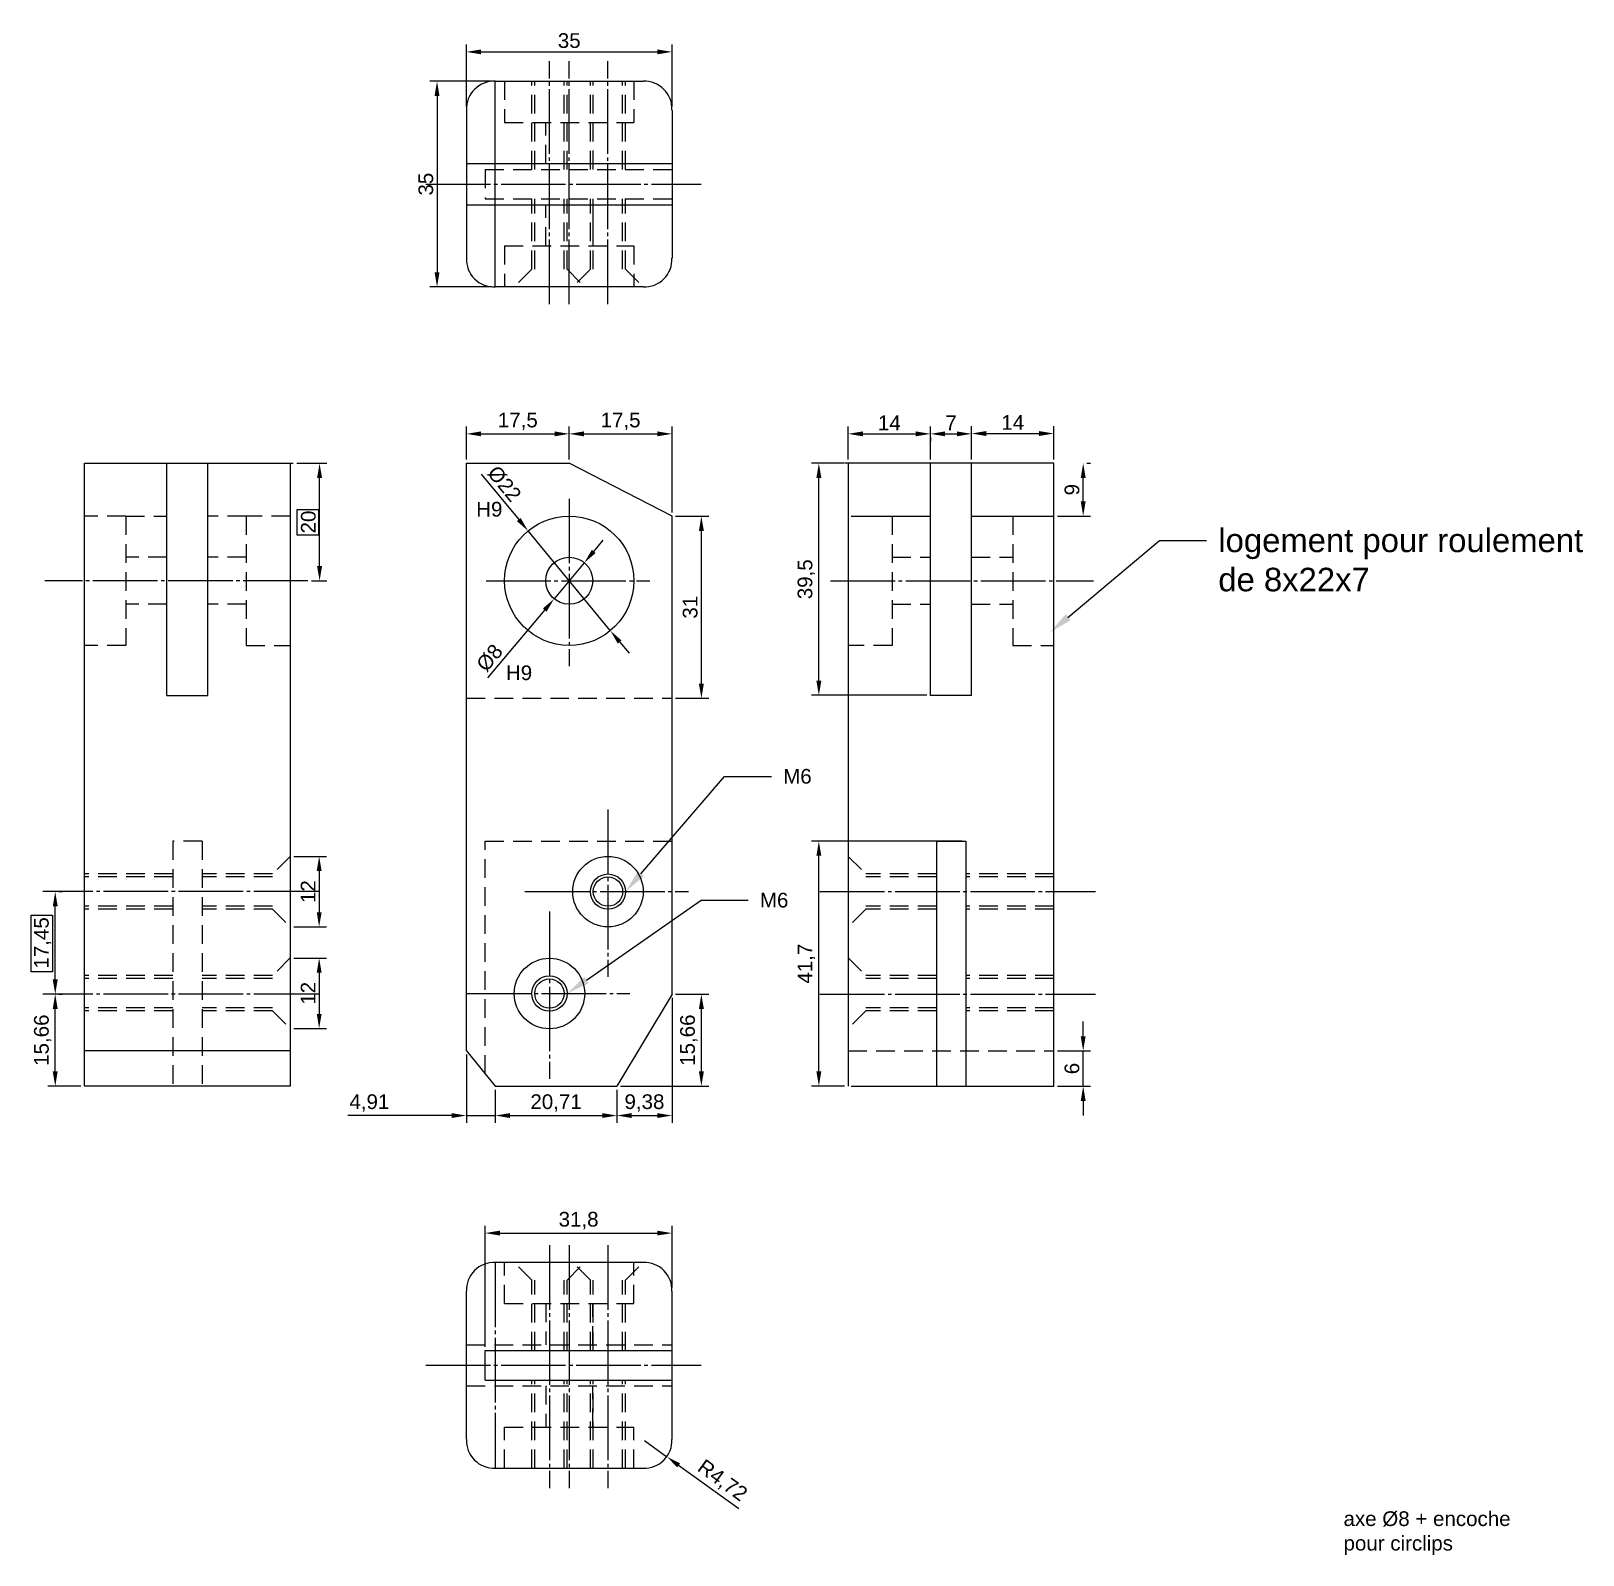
# Model space of a CAD drawing. Header units: millimetres. Extents: x 846 to 1112, y 1765 to 2289.
# Drawn here: x 845.6 to 1109.8, y 2029.3 to 2288.6 of the extents above; entities that cross this region are included whole.
import ezdxf
from ezdxf import colors
from ezdxf.entities.mleader import LeaderData, LeaderLine
from ezdxf.math import Vec2, Vec3

# ---------------------------------------------------------------- set-up
doc = ezdxf.new("R2010")
doc.units = ezdxf.units.MM
doc.linetypes.add('CACHE2', pattern=[4.7625, 3.175, -1.5875])
doc.linetypes.add('JIS_08_11', pattern=[12.8, 11, -0.6, 0.6, -0.6])
doc.layers.add('cotation', color=7, linetype='Continuous')
doc.styles.get("Standard").update_dxf_attribs({"font": 'arial.ttf'})
doc.dimstyles.new('ISO-25', dxfattribs={"dimtxt": 2.5, "dimasz": 2.5, "dimexe": 1.25, "dimexo": 0.625, "dimtad": 1, "dimtxsty": 'Standard', "dimcen": 2.5, "dimadec": 0, "dimazin": 0, "dimtfac": 1, "dimtmove": 0, "dimatfit": 3, "dimfxl": 1, "dimarcsym": 0})

# ---------------------------------------------------------------- blocks, each defined once
blk = doc.blocks.new('*D7')
at = {"layer": 'cotation', "color": 0, "lineweight": -2}
for p, q in [((919.73, 2114.41), (919.73, 2102.78)), ((924.64, 2108.41), (924.64, 2102.78)), ((917.23, 2104.03), (899.53, 2104.03)), ((919.73, 2104.03), (924.64, 2104.03)), ((927.14, 2104.03), (929.64, 2104.03))]:
    blk.add_line(p, q, dxfattribs=at)
at = {"layer": 'cotation', "color": 0}
for points in [[(917.23, 2103.62), (917.23, 2104.45), (919.73, 2104.03)], [(927.14, 2104.45), (927.14, 2103.62), (924.64, 2104.03)]]:
    blk.add_solid(points, dxfattribs=at)
at = {"layer": 'Defpoints', "color": 0}
for p in [(919.73, 2115.03), (924.64, 2109.03), (924.64, 2104.03)]:
    blk.add_point(p, dxfattribs=at)
at = {"layer": 'cotation', "color": 0, "lineweight": 0, "insert": (903.21, 2106.16), "char_height": 2.5, "attachment_point": 5}
blk.add_mtext('4,91', dxfattribs=at)
blk = doc.blocks.new('*D8')
at = {"layer": 'cotation', "color": 0, "lineweight": -2}
for p, q in [((924.64, 2108.41), (924.64, 2102.78)), ((945.35, 2108.41), (945.35, 2102.78)), ((927.14, 2104.03), (942.85, 2104.03))]:
    blk.add_line(p, q, dxfattribs=at)
at = {"layer": 'cotation', "color": 0}
for points in [[(927.14, 2104.45), (927.14, 2103.62), (924.64, 2104.03)], [(942.85, 2103.62), (942.85, 2104.45), (945.35, 2104.03)]]:
    blk.add_solid(points, dxfattribs=at)
at = {"layer": 'Defpoints', "color": 0}
for p in [(924.64, 2109.03), (945.35, 2109.03), (945.35, 2104.03)]:
    blk.add_point(p, dxfattribs=at)
at = {"layer": 'cotation', "color": 0, "lineweight": 0, "insert": (934.99, 2106.16), "char_height": 2.5, "attachment_point": 5}
blk.add_mtext('20,71', dxfattribs=at)
blk = doc.blocks.new('*D9')
at = {"layer": 'cotation', "color": 0, "lineweight": -2}
for p, q in [((954.73, 2124.06), (954.73, 2102.78)), ((945.35, 2108.41), (945.35, 2102.78)), ((947.85, 2104.03), (952.23, 2104.03))]:
    blk.add_line(p, q, dxfattribs=at)
at = {"layer": 'cotation', "color": 0}
for points in [[(947.85, 2104.45), (947.85, 2103.62), (945.35, 2104.03)], [(952.23, 2103.62), (952.23, 2104.45), (954.73, 2104.03)]]:
    blk.add_solid(points, dxfattribs=at)
at = {"layer": 'Defpoints', "color": 0}
for p in [(954.73, 2124.69), (945.35, 2109.03), (954.73, 2104.03)]:
    blk.add_point(p, dxfattribs=at)
at = {"layer": 'cotation', "color": 0, "lineweight": 0, "insert": (950.04, 2106.16), "char_height": 2.5, "attachment_point": 5}
blk.add_mtext('9,38', dxfattribs=at)
blk = doc.blocks.new('*D10')
at = {"layer": 'cotation', "color": 0, "lineweight": -2}
for p, q in [((1024.73, 2117.53), (1024.73, 2120.03)), ((1020.35, 2115.03), (1025.98, 2115.03)), ((1024.73, 2109.03), (1024.73, 2115.03)), ((1020.35, 2109.03), (1025.98, 2109.03)), ((1024.73, 2106.53), (1024.73, 2104.03))]:
    blk.add_line(p, q, dxfattribs=at)
at = {"layer": 'cotation', "color": 0}
for points in [[(1024.31, 2117.53), (1025.15, 2117.53), (1024.73, 2115.03)], [(1025.15, 2106.53), (1024.31, 2106.53), (1024.73, 2109.03)]]:
    blk.add_solid(points, dxfattribs=at)
at = {"layer": 'Defpoints', "color": 0}
for p in [(1019.73, 2115.03), (1024.73, 2115.03), (1019.73, 2109.03)]:
    blk.add_point(p, dxfattribs=at)
at = {"layer": 'cotation', "color": 0, "lineweight": 0, "insert": (1022.83, 2112.03), "char_height": 2.5, "attachment_point": 5, "rotation": 90}
blk.add_mtext('6', dxfattribs=at)
blk = doc.blocks.new('*D11')
at = {"layer": 'cotation', "color": 0, "lineweight": -2}
for p, q in [((1004.1, 2150.73), (978.48, 2150.73)), ((979.73, 2111.53), (979.73, 2148.23)), ((984.1, 2109.03), (978.48, 2109.03))]:
    blk.add_line(p, q, dxfattribs=at)
at = {"layer": 'cotation', "color": 0}
for points in [[(980.15, 2148.23), (979.31, 2148.23), (979.73, 2150.73)], [(979.31, 2111.53), (980.15, 2111.53), (979.73, 2109.03)]]:
    blk.add_solid(points, dxfattribs=at)
at = {"layer": 'Defpoints', "color": 0}
for p in [(979.73, 2150.73), (1004.73, 2150.73), (984.73, 2109.03)]:
    blk.add_point(p, dxfattribs=at)
at = {"layer": 'cotation', "color": 0, "lineweight": 0, "insert": (977.6, 2129.88), "char_height": 2.5, "attachment_point": 5, "rotation": 90}
blk.add_mtext('41,7', dxfattribs=at)
blk = doc.blocks.new('*D12')
at = {"layer": 'cotation', "color": 0, "lineweight": -2}
for p, q in [((984.1, 2215.03), (978.48, 2215.03)), ((979.73, 2178.04), (979.73, 2212.53)), ((998.1, 2175.54), (978.48, 2175.54))]:
    blk.add_line(p, q, dxfattribs=at)
at = {"layer": 'cotation', "color": 0}
for points in [[(980.15, 2212.53), (979.31, 2212.53), (979.73, 2215.03)], [(979.31, 2178.04), (980.15, 2178.04), (979.73, 2175.54)]]:
    blk.add_solid(points, dxfattribs=at)
at = {"layer": 'Defpoints', "color": 0}
for p in [(979.73, 2215.03), (984.73, 2215.03), (998.73, 2175.54)]:
    blk.add_point(p, dxfattribs=at)
at = {"layer": 'cotation', "color": 0, "lineweight": 0, "insert": (977.6, 2195.29), "char_height": 2.5, "attachment_point": 5, "rotation": 90}
blk.add_mtext('39,5', dxfattribs=at)
blk = doc.blocks.new('*D13')
at = {"layer": 'cotation', "color": 0, "lineweight": -2}
for p, q in [((1025.35, 2215.03), (1025.98, 2215.03)), ((1024.73, 2208.53), (1024.73, 2212.53)), ((1020.35, 2206.03), (1025.98, 2206.03))]:
    blk.add_line(p, q, dxfattribs=at)
at = {"layer": 'cotation', "color": 0}
for points in [[(1025.15, 2212.53), (1024.31, 2212.53), (1024.73, 2215.03)], [(1024.31, 2208.53), (1025.15, 2208.53), (1024.73, 2206.03)]]:
    blk.add_solid(points, dxfattribs=at)
at = {"layer": 'Defpoints', "color": 0}
for p in [(1024.73, 2215.03), (1024.73, 2215.03), (1019.73, 2206.03)]:
    blk.add_point(p, dxfattribs=at)
at = {"layer": 'cotation', "color": 0, "lineweight": 0, "insert": (1022.83, 2210.53), "char_height": 2.5, "attachment_point": 5, "rotation": 90}
blk.add_mtext('9', dxfattribs=at)
blk = doc.blocks.new('*D14')
at = {"layer": 'cotation', "color": 0, "lineweight": -2}
for p, q in [((919.73, 2215.66), (919.73, 2221.28)), ((922.23, 2220.03), (934.73, 2220.03)), ((937.23, 2215.66), (937.23, 2221.28))]:
    blk.add_line(p, q, dxfattribs=at)
at = {"layer": 'cotation', "color": 0}
for points in [[(922.23, 2220.45), (922.23, 2219.62), (919.73, 2220.03)], [(934.73, 2219.62), (934.73, 2220.45), (937.23, 2220.03)]]:
    blk.add_solid(points, dxfattribs=at)
at = {"layer": 'Defpoints', "color": 0}
for p in [(937.23, 2220.03), (919.73, 2215.03), (937.23, 2215.03)]:
    blk.add_point(p, dxfattribs=at)
at = {"layer": 'cotation', "color": 0, "lineweight": 0, "insert": (928.48, 2222.16), "char_height": 2.5, "attachment_point": 5}
blk.add_mtext('17,5', dxfattribs=at)
blk = doc.blocks.new('*D15')
at = {"layer": 'cotation', "color": 0, "lineweight": -2}
for p, q in [((937.23, 2215.66), (937.23, 2221.28)), ((939.73, 2220.03), (952.23, 2220.03)), ((954.73, 2206.66), (954.73, 2221.28))]:
    blk.add_line(p, q, dxfattribs=at)
at = {"layer": 'cotation', "color": 0}
for points in [[(939.73, 2220.45), (939.73, 2219.62), (937.23, 2220.03)], [(952.23, 2219.62), (952.23, 2220.45), (954.73, 2220.03)]]:
    blk.add_solid(points, dxfattribs=at)
at = {"layer": 'Defpoints', "color": 0}
for p in [(954.73, 2220.03), (937.23, 2215.03), (954.73, 2206.03)]:
    blk.add_point(p, dxfattribs=at)
at = {"layer": 'cotation', "color": 0, "lineweight": 0, "insert": (945.98, 2222.16), "char_height": 2.5, "attachment_point": 5}
blk.add_mtext('17,5', dxfattribs=at)
blk = doc.blocks.new('*D16')
at = {"layer": 'cotation', "color": 0, "lineweight": -2}
for p, q in [((984.73, 2215.66), (984.73, 2221.28)), ((987.23, 2220.03), (996.23, 2220.03)), ((998.73, 2219.41), (998.73, 2218.78))]:
    blk.add_line(p, q, dxfattribs=at)
at = {"layer": 'cotation', "color": 0}
for points in [[(987.23, 2220.45), (987.23, 2219.62), (984.73, 2220.03)], [(996.23, 2219.62), (996.23, 2220.45), (998.73, 2220.03)]]:
    blk.add_solid(points, dxfattribs=at)
at = {"layer": 'Defpoints', "color": 0}
for p in [(998.73, 2220.03), (998.73, 2220.03), (984.73, 2215.03)]:
    blk.add_point(p, dxfattribs=at)
at = {"layer": 'cotation', "color": 0, "lineweight": 0, "insert": (991.73, 2221.91), "char_height": 2.5, "attachment_point": 5}
blk.add_mtext('14', dxfattribs=at)
blk = doc.blocks.new('*D17')
at = {"layer": 'cotation', "color": 0, "lineweight": -2}
for p, q in [((998.73, 2215.66), (998.73, 2221.28)), ((1001.23, 2220.03), (1003.23, 2220.03)), ((1005.73, 2215.66), (1005.73, 2221.28))]:
    blk.add_line(p, q, dxfattribs=at)
at = {"layer": 'cotation', "color": 0}
for points in [[(1001.23, 2220.45), (1001.23, 2219.62), (998.73, 2220.03)], [(1003.23, 2219.62), (1003.23, 2220.45), (1005.73, 2220.03)]]:
    blk.add_solid(points, dxfattribs=at)
at = {"layer": 'Defpoints', "color": 0}
for p in [(1005.73, 2220.03), (998.73, 2215.03), (1005.73, 2215.03)]:
    blk.add_point(p, dxfattribs=at)
at = {"layer": 'cotation', "color": 0, "lineweight": 0, "insert": (1002.23, 2221.91), "char_height": 2.5, "attachment_point": 5}
blk.add_mtext('7', dxfattribs=at)
blk = doc.blocks.new('*D18')
at = {"layer": 'cotation', "color": 0, "lineweight": -2}
for p, q in [((1005.73, 2215.66), (1005.73, 2221.34)), ((1008.23, 2220.09), (1017.23, 2220.09)), ((1019.73, 2215.66), (1019.73, 2221.34))]:
    blk.add_line(p, q, dxfattribs=at)
at = {"layer": 'cotation', "color": 0}
for points in [[(1008.23, 2220.51), (1008.23, 2219.67), (1005.73, 2220.09)], [(1017.23, 2219.67), (1017.23, 2220.51), (1019.73, 2220.09)]]:
    blk.add_solid(points, dxfattribs=at)
at = {"layer": 'Defpoints', "color": 0}
for p in [(1019.73, 2220.09), (1005.73, 2215.03), (1019.73, 2215.03)]:
    blk.add_point(p, dxfattribs=at)
at = {"layer": 'cotation', "color": 0, "lineweight": 0, "insert": (1012.73, 2221.97), "char_height": 2.5, "attachment_point": 5}
blk.add_mtext('14', dxfattribs=at)
blk = doc.blocks.new('*D19')
at = {"layer": 'cotation', "color": 0, "lineweight": -2}
for p, q in [((955.35, 2206.03), (960.98, 2206.03)), ((959.73, 2177.53), (959.73, 2203.53)), ((955.35, 2175.03), (960.98, 2175.03))]:
    blk.add_line(p, q, dxfattribs=at)
at = {"layer": 'cotation', "color": 0}
for points in [[(960.15, 2203.53), (959.31, 2203.53), (959.73, 2206.03)], [(959.31, 2177.53), (960.15, 2177.53), (959.73, 2175.03)]]:
    blk.add_solid(points, dxfattribs=at)
at = {"layer": 'Defpoints', "color": 0}
for p in [(954.73, 2206.03), (959.73, 2206.03), (954.73, 2175.03)]:
    blk.add_point(p, dxfattribs=at)
at = {"layer": 'cotation', "color": 0, "lineweight": 0, "insert": (957.83, 2190.53), "char_height": 2.5, "attachment_point": 5, "rotation": 90}
blk.add_mtext('31', dxfattribs=at)
blk = doc.blocks.new('*D20')
at = {"layer": 'cotation', "color": 0, "lineweight": -2}
for p, q in [((941.4, 2200.02), (943, 2201.94)), ((939.8, 2198.1), (934.66, 2191.96)), ((923.4, 2178.5), (933.06, 2190.05))]:
    blk.add_line(p, q, dxfattribs=at)
at = {"layer": 'cotation', "color": 0}
for points in [[(941.08, 2200.29), (941.72, 2199.75), (939.8, 2198.1)], [(933.38, 2189.78), (932.74, 2190.31), (934.66, 2191.96)]]:
    blk.add_solid(points, dxfattribs=at)
at = {"layer": 'Defpoints', "color": 0}
for p in [(939.8, 2198.1), (934.66, 2191.96)]:
    blk.add_point(p, dxfattribs=at)
at = {"layer": 'cotation', "color": 0, "lineweight": 0, "insert": (923.69, 2181.92), "char_height": 2.5, "attachment_point": 5, "rotation": 50.1022}
blk.add_mtext('%%c8', dxfattribs=at)
blk = doc.blocks.new('*D21')
at = {"layer": 'cotation', "color": 0, "lineweight": -2}
for p, q in [((922.27, 2213.19), (928.64, 2205.45)), ((944.23, 2186.55), (930.23, 2203.52)), ((945.82, 2184.62), (947.41, 2182.69))]:
    blk.add_line(p, q, dxfattribs=at)
at = {"layer": 'cotation', "color": 0}
for points in [[(928.32, 2205.19), (928.96, 2205.72), (930.23, 2203.52)], [(946.14, 2184.88), (945.5, 2184.35), (944.23, 2186.55)]]:
    blk.add_solid(points, dxfattribs=at)
at = {"layer": 'Defpoints', "color": 0}
for p in [(930.23, 2203.52), (944.23, 2186.55)]:
    blk.add_point(p, dxfattribs=at)
at = {"layer": 'cotation', "color": 0, "lineweight": 0, "insert": (926.18, 2211.54), "char_height": 2.5, "attachment_point": 5, "rotation": 309.5009}
blk.add_mtext('%%c22', dxfattribs=at)
blk = doc.blocks.new('*D36')
at = {"layer": 'cotation', "color": 0, "lineweight": -2}
for p, q in [((919.73, 2275.75), (919.73, 2286.28)), ((954.73, 2275.76), (954.73, 2286.28)), ((922.23, 2285.03), (952.23, 2285.03))]:
    blk.add_line(p, q, dxfattribs=at)
at = {"layer": 'cotation', "color": 0}
for points in [[(922.23, 2285.45), (922.23, 2284.62), (919.73, 2285.03)], [(952.23, 2284.62), (952.23, 2285.45), (954.73, 2285.03)]]:
    blk.add_solid(points, dxfattribs=at)
at = {"layer": 'Defpoints', "color": 0}
for p in [(954.73, 2285.03), (919.73, 2275.12), (954.73, 2275.13)]:
    blk.add_point(p, dxfattribs=at)
at = {"layer": 'cotation', "color": 0, "lineweight": 0, "insert": (937.23, 2286.94), "char_height": 2.5, "attachment_point": 5}
blk.add_mtext('35', dxfattribs=at)
blk = doc.blocks.new('*D43')
at = {"layer": 'cotation', "color": 0, "lineweight": -2}
for p, q in [((924.01, 2280.03), (913.48, 2280.03)), ((914.73, 2277.53), (914.73, 2247.53)), ((924.01, 2245.03), (913.48, 2245.03))]:
    blk.add_line(p, q, dxfattribs=at)
at = {"layer": 'cotation', "color": 0}
for points in [[(915.15, 2277.53), (914.31, 2277.53), (914.73, 2280.03)], [(914.31, 2247.53), (915.15, 2247.53), (914.73, 2245.03)]]:
    blk.add_solid(points, dxfattribs=at)
at = {"layer": 'Defpoints', "color": 0}
for p in [(924.64, 2280.03), (914.73, 2245.03), (924.64, 2245.03)]:
    blk.add_point(p, dxfattribs=at)
at = {"layer": 'cotation', "color": 0, "lineweight": 0, "insert": (912.83, 2262.53), "char_height": 2.5, "attachment_point": 5, "rotation": 90}
blk.add_mtext('35', dxfattribs=at)
blk = doc.blocks.new('*D44')
at = {"layer": 'cotation', "color": 0, "lineweight": -2}
for p, q in [((850.35, 2124.69), (850.98, 2124.69)), ((849.73, 2111.53), (849.73, 2122.19)), ((854.1, 2109.03), (848.48, 2109.03))]:
    blk.add_line(p, q, dxfattribs=at)
at = {"layer": 'cotation', "color": 0}
for points in [[(850.15, 2122.19), (849.31, 2122.19), (849.73, 2124.69)], [(849.31, 2111.53), (850.15, 2111.53), (849.73, 2109.03)]]:
    blk.add_solid(points, dxfattribs=at)
at = {"layer": 'Defpoints', "color": 0}
for p in [(849.73, 2124.69), (849.73, 2124.69), (854.73, 2109.03)]:
    blk.add_point(p, dxfattribs=at)
at = {"layer": 'cotation', "color": 0, "lineweight": 0, "insert": (847.6, 2116.86), "char_height": 2.5, "attachment_point": 5, "rotation": 90}
blk.add_mtext('15,66', dxfattribs=at)
blk = doc.blocks.new('*D45')
at = {"layer": 'cotation', "color": 0, "lineweight": -2}
for p, q in [((850.35, 2142.14), (850.98, 2142.14)), ((849.73, 2127.19), (849.73, 2139.64)), ((850.35, 2124.69), (850.98, 2124.69))]:
    blk.add_line(p, q, dxfattribs=at)
at = {"layer": 'cotation', "color": 0}
for points in [[(850.15, 2139.64), (849.31, 2139.64), (849.73, 2142.14)], [(849.31, 2127.19), (850.15, 2127.19), (849.73, 2124.69)]]:
    blk.add_solid(points, dxfattribs=at)
at = {"layer": 'Defpoints', "color": 0}
for p in [(849.73, 2142.14), (849.73, 2142.14), (849.73, 2124.69)]:
    blk.add_point(p, dxfattribs=at)
at = {"layer": 'cotation', "color": 0, "lineweight": 0, "insert": (847.6, 2133.41), "char_height": 2.5, "attachment_point": 5, "rotation": 90}
blk.add_mtext('17,45', dxfattribs=at)
blk = doc.blocks.new('*D46')
at = {"layer": 'cotation', "color": 0, "lineweight": -2}
for p, q in [((890.85, 2215.03), (895.98, 2215.03)), ((894.73, 2197.53), (894.73, 2212.53)), ((893.37, 2195.03), (895.98, 2195.03))]:
    blk.add_line(p, q, dxfattribs=at)
at = {"layer": 'cotation', "color": 0}
for points in [[(895.15, 2212.53), (894.31, 2212.53), (894.73, 2215.03)], [(894.31, 2197.53), (895.15, 2197.53), (894.73, 2195.03)]]:
    blk.add_solid(points, dxfattribs=at)
at = {"layer": 'Defpoints', "color": 0}
for p in [(890.23, 2215.03), (894.73, 2215.03), (892.75, 2195.03)]:
    blk.add_point(p, dxfattribs=at)
at = {"layer": 'cotation', "color": 0, "lineweight": 0, "insert": (892.83, 2205.03), "char_height": 2.5, "attachment_point": 5, "rotation": 90}
blk.add_mtext('20', dxfattribs=at)
blk = doc.blocks.new('*D47')
at = {"layer": 'cotation', "color": 0, "lineweight": -2}
for p, q in [((955.35, 2124.69), (960.98, 2124.69)), ((959.73, 2111.53), (959.73, 2122.19)), ((945.97, 2109.03), (960.98, 2109.03))]:
    blk.add_line(p, q, dxfattribs=at)
at = {"layer": 'cotation', "color": 0}
for points in [[(960.15, 2122.19), (959.31, 2122.19), (959.73, 2124.69)], [(959.31, 2111.53), (960.15, 2111.53), (959.73, 2109.03)]]:
    blk.add_solid(points, dxfattribs=at)
at = {"layer": 'Defpoints', "color": 0}
for p in [(954.73, 2124.69), (959.73, 2124.69), (945.35, 2109.03)]:
    blk.add_point(p, dxfattribs=at)
at = {"layer": 'cotation', "color": 0, "lineweight": 0, "insert": (957.6, 2116.86), "char_height": 2.5, "attachment_point": 5, "rotation": 90}
blk.add_mtext('15,66', dxfattribs=at)
blk = doc.blocks.new('*D48')
at = {"layer": 'cotation', "color": 0, "lineweight": -2}
for p, q in [((922.93, 2064.66), (922.93, 2085.28)), ((954.73, 2074.76), (954.73, 2085.28)), ((925.43, 2084.03), (952.23, 2084.03))]:
    blk.add_line(p, q, dxfattribs=at)
at = {"layer": 'cotation', "color": 0}
for points in [[(925.43, 2084.45), (925.43, 2083.62), (922.93, 2084.03)], [(952.23, 2083.62), (952.23, 2084.45), (954.73, 2084.03)]]:
    blk.add_solid(points, dxfattribs=at)
at = {"layer": 'Defpoints', "color": 0}
for p in [(954.73, 2084.03), (954.73, 2074.13), (922.93, 2064.03)]:
    blk.add_point(p, dxfattribs=at)
at = {"layer": 'cotation', "color": 0, "lineweight": 0, "insert": (938.83, 2086.16), "char_height": 2.5, "attachment_point": 5}
blk.add_mtext('31,8', dxfattribs=at)
blk = doc.blocks.new('*D49')
at = {"layer": 'cotation', "color": 0, "lineweight": -2}
for p, q in [((950.02, 2048.75), (953.84, 2045.98)), ((966.08, 2037.12), (955.86, 2044.51))]:
    blk.add_line(p, q, dxfattribs=at)
at = {"layer": 'cotation', "color": 0}
blk.add_solid([(956.11, 2044.85), (955.62, 2044.18), (953.84, 2045.98)], dxfattribs=at)
at = {"layer": 'Defpoints', "color": 0}
for p in [(950.02, 2048.75), (953.84, 2045.98)]:
    blk.add_point(p, dxfattribs=at)
at = {"layer": 'cotation', "color": 0, "lineweight": 0, "insert": (963.23, 2041.81), "char_height": 2.5, "attachment_point": 5, "rotation": 324.1006}
blk.add_mtext('R4,72', dxfattribs=at)
blk = doc.blocks.new('*D59')
at = {"layer": 'cotation', "color": 0, "lineweight": -2}
for p, q in [((890.35, 2130.84), (895.91, 2130.84)), ((894.66, 2128.34), (894.66, 2121.34)), ((890.35, 2118.84), (895.91, 2118.84))]:
    blk.add_line(p, q, dxfattribs=at)
at = {"layer": 'cotation', "color": 0}
for points in [[(895.08, 2128.34), (894.25, 2128.34), (894.66, 2130.84)], [(894.25, 2121.34), (895.08, 2121.34), (894.66, 2118.84)]]:
    blk.add_solid(points, dxfattribs=at)
at = {"layer": 'Defpoints', "color": 0}
for p in [(889.73, 2130.84), (889.73, 2118.84), (894.66, 2118.84)]:
    blk.add_point(p, dxfattribs=at)
at = {"layer": 'cotation', "color": 0, "lineweight": 0, "insert": (892.78, 2124.84), "char_height": 2.5, "attachment_point": 5, "rotation": 90}
blk.add_mtext('12', dxfattribs=at)
blk = doc.blocks.new('*D60')
at = {"layer": 'cotation', "color": 0, "lineweight": -2}
for p, q in [((890.35, 2148.14), (895.91, 2148.14)), ((894.66, 2145.64), (894.66, 2138.64)), ((890.35, 2136.14), (895.91, 2136.14))]:
    blk.add_line(p, q, dxfattribs=at)
at = {"layer": 'cotation', "color": 0}
for points in [[(895.08, 2145.64), (894.25, 2145.64), (894.66, 2148.14)], [(894.25, 2138.64), (895.08, 2138.64), (894.66, 2136.14)]]:
    blk.add_solid(points, dxfattribs=at)
at = {"layer": 'Defpoints', "color": 0}
for p in [(889.73, 2148.14), (889.73, 2136.14), (894.66, 2136.14)]:
    blk.add_point(p, dxfattribs=at)
at = {"layer": 'cotation', "color": 0, "lineweight": 0, "insert": (892.78, 2142.14), "char_height": 2.5, "attachment_point": 5, "rotation": 90}
blk.add_mtext('12', dxfattribs=at)

msp = doc.modelspace()

# ---------------------------------------------------------------- linework, layer by layer
at = {"color": 5, "linetype": 'JIS_08_11', "lineweight": 0}
for p, q in [((933.866, 2242.082), (933.866, 2283.444)), ((937.233, 2242.082), (937.233, 2283.444)), ((943.829, 2242.082), (943.829, 2283.444)), ((912.819, 2262.533), (959.668, 2262.533)), ((937.23, 2209.003), (937.23, 2180.519)), ((892.748, 2195.033), (847.97, 2195.033)), ((923.094, 2195.033), (950.934, 2195.033)), ((981.712, 2195.033), (1026.49, 2195.033)), ((943.829, 2156.11), (943.829, 2127.626)), ((894.541, 2142.141), (847.617, 2142.141)), ((929.693, 2142.141), (957.533, 2142.141)), ((979.919, 2142.141), (1026.842, 2142.141)), ((933.866, 2138.764), (933.866, 2110.28)), ((894.541, 2124.689), (847.617, 2124.689)), ((919.73, 2124.795), (947.57, 2124.795)), ((979.919, 2124.689), (1026.842, 2124.689)), ((933.866, 2081.985), (933.866, 2040.623)), ((937.233, 2081.985), (937.233, 2040.623)), ((943.829, 2081.985), (943.829, 2040.623)), ((912.819, 2061.533), (959.668, 2061.533))]:
    msp.add_line(p, q, dxfattribs=at)
at = {"color": 5, "lineweight": 0}
for p, q in [((924.637, 2280.033), (949.829, 2280.033)), ((919.73, 2275.125), (919.73, 2249.942)), ((954.73, 2275.134), (954.73, 2249.933)), ((949.829, 2245.033), (924.637, 2245.033)), ((854.73, 2109.033), (854.73, 2215.033)), ((854.73, 2215.033), (890.23, 2215.033)), ((889.73, 2215.033), (889.73, 2109.033)), ((919.73, 2215.033), (937.23, 2215.033)), ((919.73, 2115.033), (919.73, 2215.033)), ((954.73, 2206.033), (937.23, 2215.033)), ((1019.73, 2215.033), (984.23, 2215.033)), ((984.73, 2215.033), (984.73, 2109.033)), ((1019.73, 2109.033), (1019.73, 2215.033)), ((954.73, 2124.689), (954.73, 2206.033)), ((985.23, 2206.033), (998.73, 2206.033)), ((1005.73, 2206.033), (1019.73, 2206.033)), ((954.73, 2124.689), (945.345, 2109.033)), ((889.73, 2115.033), (854.73, 2115.033)), ((919.73, 2115.033), (924.637, 2109.033)), ((889.73, 2109.033), (854.73, 2109.033)), ((924.637, 2109.033), (945.345, 2109.033)), ((985.23, 2109.033), (1019.73, 2109.033)), ((949.829, 2079.033), (924.637, 2079.033)), ((919.73, 2048.942), (919.73, 2074.125)), ((954.73, 2048.933), (954.73, 2074.134)), ((924.637, 2044.033), (949.829, 2044.033))]:
    msp.add_line(p, q, dxfattribs=at)
at = {"color": 4, "linetype": 'CACHE2', "lineweight": 0}
for p, q in [((926.233, 2280.033), (926.233, 2273.033)), ((948.233, 2280.033), (948.233, 2273.033)), ((926.233, 2252.033), (926.233, 2245.033)), ((948.233, 2252.033), (948.233, 2245.033)), ((861.73, 2206.033), (854.73, 2206.033)), ((861.73, 2206.033), (861.73, 2184.033)), ((882.23, 2206.033), (882.23, 2184.033)), ((889.73, 2206.033), (882.23, 2206.033)), ((992.23, 2206.033), (992.23, 2184.033)), ((1012.73, 2206.033), (1012.73, 2184.033)), ((868.73, 2199.033), (861.73, 2199.033)), ((882.23, 2199.033), (875.73, 2199.033)), ((992.23, 2199.033), (998.73, 2199.033)), ((1005.73, 2199.033), (1012.73, 2199.033)), ((868.73, 2191.033), (861.73, 2191.033)), ((882.23, 2191.033), (875.73, 2191.033)), ((992.23, 2191.033), (998.73, 2191.033)), ((1005.73, 2191.033), (1012.73, 2191.033)), ((861.73, 2184.033), (854.73, 2184.033)), ((882.23, 2184.033), (889.73, 2184.033)), ((992.23, 2184.033), (984.73, 2184.033)), ((1012.73, 2184.033), (1019.73, 2184.033)), ((926.233, 2072.033), (926.233, 2079.033)), ((948.233, 2072.033), (948.233, 2079.033)), ((926.233, 2044.033), (926.233, 2051.033)), ((948.233, 2044.033), (948.233, 2051.033))]:
    msp.add_line(p, q, dxfattribs=at)
at = {"color": 181, "lineweight": 0}
for p, q in [((919.73, 2266.033), (954.73, 2266.033)), ((919.73, 2259.033), (954.73, 2259.033)), ((868.73, 2175.537), (868.73, 2215.033)), ((875.73, 2175.537), (875.73, 2215.033)), ((998.73, 2175.537), (998.73, 2215.033)), ((1005.73, 2175.537), (1005.73, 2215.033)), ((868.73, 2175.537), (875.73, 2175.537)), ((1005.73, 2175.537), (998.73, 2175.537))]:
    msp.add_line(p, q, dxfattribs=at)
at = {"color": 70, "linetype": 'CACHE2', "lineweight": 0}
for p, q in [((922.926, 2265.033), (954.73, 2265.033)), ((922.926, 2260.033), (954.73, 2260.033)), ((922.926, 2150.733), (954.73, 2150.733))]:
    msp.add_line(p, q, dxfattribs=at)
at = {"color": 5, "linetype": 'CACHE2', "lineweight": 0}
for p, q in [((985.73, 2206.033), (992.73, 2206.033)), ((984.73, 2115.033), (1019.73, 2115.033))]:
    msp.add_line(p, q, dxfattribs=at)
at = {"color": 181, "linetype": 'CACHE2', "lineweight": 0}
for p, q in [((919.73, 2175.033), (954.73, 2175.033)), ((919.73, 2065.033), (954.73, 2065.033)), ((919.73, 2058.033), (954.73, 2058.033))]:
    msp.add_line(p, q, dxfattribs=at)
at = {"color": 70, "lineweight": 0}
for p, q in [((922.926, 2064.033), (954.73, 2064.033)), ((922.926, 2059.033), (954.73, 2059.033))]:
    msp.add_line(p, q, dxfattribs=at)
at = {"color": 5, "lineweight": 0}
msp.add_lwpolyline([(924.637, 2245.033), (924.637, 2280.033)], dxfattribs=at)
at = {"color": 1, "linetype": 'CACHE2', "lineweight": 0}
for points in [[(930.866, 2265.033), (930.866, 2280.033)], [(931.366, 2265.033), (931.366, 2280.033)], [(936.366, 2265.033), (936.366, 2280.033)], [(936.866, 2265.033), (936.866, 2280.033)], [(940.829, 2265.033), (940.829, 2280.033)], [(941.329, 2265.033), (941.329, 2280.033)], [(946.329, 2265.033), (946.329, 2280.033)], [(946.829, 2265.033), (946.829, 2280.033)], [(930.866, 2248.033), (930.866, 2260.033)], [(931.366, 2248.033), (931.366, 2260.033)], [(936.366, 2248.033), (936.366, 2260.033)], [(936.866, 2248.033), (936.866, 2260.033)], [(940.829, 2248.033), (940.829, 2260.033)], [(941.329, 2248.033), (941.329, 2260.033)], [(946.329, 2248.033), (946.329, 2260.033)], [(946.829, 2248.033), (946.829, 2260.033)], [(930.866, 2248.033), (927.866, 2245.033)], [(936.866, 2248.033), (939.866, 2245.033)], [(940.829, 2248.033), (937.829, 2245.033)], [(946.829, 2248.033), (949.829, 2245.033)], [(889.73, 2148.141), (886.73, 2145.141)], [(984.73, 2148.141), (987.73, 2145.141)], [(869.73, 2145.141), (854.755, 2145.141)], [(869.755, 2144.641), (854.755, 2144.641)], [(886.73, 2145.141), (874.73, 2145.141)], [(886.73, 2144.641), (874.73, 2144.641)], [(999.73, 2145.141), (987.73, 2145.141)], [(999.73, 2144.641), (987.73, 2144.641)], [(1019.705, 2145.141), (1004.73, 2145.141)], [(1019.73, 2144.641), (1004.73, 2144.641)], [(869.73, 2139.64), (854.755, 2139.64)], [(869.755, 2139.141), (854.755, 2139.141)], [(886.73, 2139.641), (874.73, 2139.641)], [(886.73, 2139.141), (874.73, 2139.141)], [(886.73, 2139.141), (889.73, 2136.141)], [(987.73, 2139.141), (984.73, 2136.141)], [(999.73, 2139.641), (987.73, 2139.641)], [(999.73, 2139.141), (987.73, 2139.141)], [(1019.705, 2139.64), (1004.73, 2139.64)], [(1019.73, 2139.141), (1004.73, 2139.141)], [(889.73, 2130.845), (886.73, 2127.845)], [(984.73, 2130.845), (987.73, 2127.845)], [(869.73, 2127.845), (854.755, 2127.845)], [(869.755, 2127.345), (854.755, 2127.345)], [(886.73, 2127.845), (874.73, 2127.845)], [(886.73, 2127.345), (874.73, 2127.345)], [(999.73, 2127.845), (987.73, 2127.845)], [(999.73, 2127.345), (987.73, 2127.345)], [(1019.705, 2127.845), (1004.73, 2127.845)], [(1019.73, 2127.345), (1004.73, 2127.345)], [(869.73, 2122.344), (854.755, 2122.344)], [(869.755, 2121.845), (854.755, 2121.845)], [(886.73, 2122.345), (874.73, 2122.345)], [(886.73, 2121.845), (874.73, 2121.845)], [(886.73, 2121.845), (889.73, 2118.845)], [(987.73, 2121.845), (984.73, 2118.845)], [(999.73, 2122.345), (987.73, 2122.345)], [(999.73, 2121.845), (987.73, 2121.845)], [(1019.705, 2122.344), (1004.73, 2122.344)], [(1019.73, 2121.845), (1004.73, 2121.845)], [(930.866, 2076.033), (927.866, 2079.033)], [(936.866, 2076.033), (939.866, 2079.033)], [(940.829, 2076.033), (937.829, 2079.033)], [(946.829, 2076.033), (949.829, 2079.033)], [(930.866, 2064.033), (930.866, 2076.033)], [(931.366, 2064.033), (931.366, 2076.033)], [(936.366, 2064.033), (936.366, 2076.033)], [(936.866, 2064.033), (936.866, 2076.033)], [(940.829, 2064.033), (940.829, 2076.033)], [(941.329, 2064.033), (941.329, 2076.033)], [(946.329, 2064.033), (946.329, 2076.033)], [(946.829, 2064.033), (946.829, 2076.033)], [(930.866, 2044.033), (930.866, 2059.033)], [(931.366, 2044.033), (931.366, 2059.033)], [(936.366, 2044.033), (936.366, 2059.033)], [(936.866, 2044.033), (936.866, 2059.033)], [(940.829, 2044.033), (940.829, 2059.033)], [(941.329, 2044.033), (941.329, 2059.033)], [(946.329, 2044.033), (946.329, 2059.033)], [(946.829, 2044.033), (946.829, 2059.033)]]:
    msp.add_lwpolyline(points, dxfattribs=at)
at = {"color": 4, "linetype": 'CACHE2', "lineweight": 0}
for points in [[(926.233, 2273.033), (948.233, 2273.033)], [(933.23, 2266.033), (933.23, 2273.033)], [(941.23, 2273.033), (941.23, 2266.033)], [(933.23, 2252.033), (933.23, 2259.033)], [(941.23, 2259.033), (941.23, 2252.033)], [(926.233, 2252.033), (948.233, 2252.033)], [(926.233, 2072.033), (948.233, 2072.033)], [(933.23, 2072.033), (933.23, 2065.033)], [(941.23, 2065.033), (941.23, 2072.033)], [(933.23, 2058.033), (933.23, 2051.033)], [(941.23, 2051.033), (941.23, 2058.033)], [(926.233, 2051.033), (948.233, 2051.033)]]:
    msp.add_lwpolyline(points, dxfattribs=at)
at = {"color": 70, "linetype": 'CACHE2', "lineweight": 0}
for points in [[(922.926, 2265.033), (922.926, 2260.033)], [(869.73, 2150.733), (869.73, 2109.033)], [(874.73, 2150.733), (869.73, 2150.733)], [(874.73, 2150.733), (874.73, 2109.033)], [(922.926, 2111.125), (922.926, 2150.733)]]:
    msp.add_lwpolyline(points, dxfattribs=at)
for points in [[(890.927, 2207.179), (894.564, 2207.179), (894.564, 2202.784), (890.927, 2202.784)], [(845.612, 2138.145), (849.248, 2138.145), (849.248, 2128.509), (845.612, 2128.509)]]:
    msp.add_lwpolyline(points, close=True)
at = {"color": 5, "linetype": 'CACHE2', "lineweight": 0}
for points in [[(861.73, 2206.033), (868.73, 2206.033)], [(882.23, 2206.033), (875.73, 2206.033)]]:
    msp.add_lwpolyline(points, dxfattribs=at)
at = {"color": 70, "lineweight": 0}
for points in [[(999.73, 2150.733), (999.73, 2109.033)], [(999.73, 2150.733), (1004.73, 2150.733)], [(1004.73, 2150.733), (1004.73, 2109.033)], [(922.926, 2059.033), (922.926, 2064.033)]]:
    msp.add_lwpolyline(points, dxfattribs=at)
at = {"color": 5, "linetype": 'JIS_08_11', "lineweight": 0}
msp.add_lwpolyline([(924.637, 2079.033), (924.637, 2044.033)], dxfattribs=at)
at = {"color": 4, "lineweight": 0}
for radius in [11, 4]:
    msp.add_circle((937.23, 2195.033), radius, dxfattribs=at)
at = {"color": 1, "lineweight": 0}
for centre, radius in [((943.829, 2142.141), 6), ((943.829, 2142.141), 3), ((943.829, 2142.141), 2.5), ((933.866, 2124.795), 6), ((933.866, 2124.795), 3), ((933.866, 2124.795), 2.5)]:
    msp.add_circle(centre, radius, dxfattribs=at)
at = {"color": 5, "lineweight": 0}
for centre, start, end in [((924.448, 2275.322), 87.70011, 182.28494), ((950.018, 2275.322), 357.71506, 92.29989), ((924.448, 2249.745), 177.71506, 272.29989), ((950.018, 2249.745), 267.70011, 2.28494), ((924.448, 2074.322), 87.70011, 182.28494), ((950.018, 2074.322), 357.71506, 92.29989), ((924.448, 2048.745), 177.71506, 272.29989), ((950.018, 2048.745), 267.70011, 2.28494)]:
    msp.add_arc(centre, 4.715, start, end, dxfattribs=at)

# ---------------------------------------------------------------- texts
at = {"char_height": 2.5, "width": 28.2977, "attachment_point": 1}
for insert in [(921.398, 2208.463), (926.458, 2180.625)]:
    msp.add_mtext('H9', dxfattribs=dict(at, insert=insert))
at = {"color": 97, "lineweight": 0, "insert": (1069.051, 2036.686), "char_height": 2.5, "width": 31.56782, "attachment_point": 1}
msp.add_mtext('axe %%C8 + encoche pour circlips', dxfattribs=at)

# ---------------------------------------------------------------- dimensions: what is measured, and where the dimension line sits
at = {"layer": 'cotation', "color": 7, "lineweight": 0}
for base, p1, p2, picture, middle in [((954.73, 2285.033), (919.73, 2275.125), (954.73, 2275.134), '*D36', (937.23, 2286.936)), ((937.23, 2220.033), (919.73, 2215.033), (937.23, 2215.033), '*D14', (928.48, 2222.161)), ((954.73, 2220.033), (937.23, 2215.033), (954.73, 2206.033), '*D15', (945.98, 2222.161)), ((1005.73, 2220.033), (998.73, 2215.033), (1005.73, 2215.033), '*D17', (1002.23, 2221.908)), ((1019.73, 2220.09), (1005.73, 2215.033), (1019.73, 2215.033), '*D18', (1012.73, 2221.97)), ((954.73, 2104.0335), (945.3451, 2109.0335), (954.73, 2124.6887), '*D9', (950.0375, 2106.1609)), ((945.345, 2104.033), (924.637, 2109.033), (945.345, 2109.033), '*D8', (934.991, 2106.161)), ((954.73, 2084.033), (922.926, 2064.033), (954.73, 2074.134), '*D48', (938.828, 2086.161))]:
    dim = msp.add_linear_dim(base=base, p1=p1, p2=p2, dimstyle='ISO-25', override={"dimtmove": 1}, dxfattribs=at)
    dim.commit()
    dim.dimension.update_dxf_attribs({"geometry": picture, "text_midpoint": middle})
for base, p1, p2, picture, middle in [((914.73, 2245.033), (924.637, 2280.033), (924.637, 2245.033), '*D43', (912.828, 2262.533)), ((894.73, 2215.033), (892.748, 2195.033), (890.23, 2215.033), '*D46', (892.829, 2205.033)), ((959.73, 2206.033), (954.73, 2175.033), (954.73, 2206.033), '*D19', (957.828, 2190.533)), ((849.73, 2142.141), (849.73, 2124.689), (849.73, 2142.141), '*D45', (847.603, 2133.415)), ((849.73, 2124.689), (854.73, 2109.033), (849.73, 2124.689), '*D44', (847.603, 2116.861)), ((959.73, 2124.689), (945.345, 2109.033), (954.73, 2124.689), '*D47', (957.603, 2116.861)), ((1024.73, 2115.033), (1019.73, 2109.033), (1019.73, 2115.033), '*D10', (1022.829, 2112.033))]:
    dim = msp.add_linear_dim(base=base, p1=p1, p2=p2, angle=90, dimstyle='ISO-25', dxfattribs=at)
    dim.commit()
    dim.dimension.update_dxf_attribs({"geometry": picture, "text_midpoint": middle})
dim = msp.add_linear_dim(base=(998.73, 2220.033), p1=(984.73, 2215.033), p2=(998.73, 2220.033), dimstyle='ISO-25', dxfattribs=at)
dim.commit()
dim.dimension.update_dxf_attribs({"geometry": '*D16', "text_midpoint": (991.73, 2221.914)})
dim = msp.add_diameter_dim_2p(p1=(944.227, 2186.546), p2=(930.233, 2203.521), dimstyle='ISO-25', dxfattribs=at)
dim.commit()
dim.dimension.update_dxf_attribs({"geometry": '*D21', "text_midpoint": (926.18, 2211.537)})
for base, p1, p2, picture, middle in [((979.73, 2215.033), (998.73, 2175.537), (984.73, 2215.033), '*D12', (977.603, 2195.285)), ((1024.73, 2215.033), (1019.73, 2206.033), (1024.73, 2215.033), '*D13', (1022.829, 2210.533)), ((979.73, 2150.733), (984.73, 2109.033), (1004.73, 2150.733), '*D11', (977.603, 2129.883))]:
    dim = msp.add_linear_dim(base=base, p1=p1, p2=p2, angle=90, dimstyle='ISO-25', override={"dimtmove": 1}, dxfattribs=at)
    dim.commit()
    dim.dimension.update_dxf_attribs({"geometry": picture, "text_midpoint": middle})
dim = msp.add_diameter_dim_2p(p1=(939.796, 2198.102), p2=(934.664, 2191.965), dimstyle='ISO-25', dxfattribs=at)
dim.commit()
dim.dimension.update_dxf_attribs({"geometry": '*D20', "text_midpoint": (925.205, 2180.651), "dimtype": 163})
at = {"layer": 'cotation', "lineweight": 0}
for p1, p2, picture, middle in [((889.73, 2148.141), (889.73, 2136.141), '*D60', (892.782, 2142.141)), ((889.73, 2130.845), (889.73, 2118.845), '*D59', (892.782, 2124.845))]:
    dim = msp.add_aligned_dim(p1=p1, p2=p2, distance=4.932, dimstyle='ISO-25', dxfattribs=at)
    dim.commit()
    dim.dimension.update_dxf_attribs({"geometry": picture, "text_midpoint": middle})
at = {"layer": 'cotation', "color": 7, "lineweight": 0}
dim = msp.add_linear_dim(base=(924.637, 2104.033), p1=(919.73, 2115.033), p2=(924.637, 2109.033), dimstyle='ISO-25', dxfattribs=at)
dim.commit()
dim.dimension.update_dxf_attribs({"geometry": '*D7', "text_midpoint": (903.213, 2104.033), "dimtype": 160})
dim = msp.add_radius_dim(center=(950.018, 2048.745), mpoint=(953.838, 2045.98), dimstyle='ISO-25', dxfattribs=at)
dim.commit()
dim.dimension.update_dxf_attribs({"geometry": '*D49', "text_midpoint": (958.161, 2042.851), "dimtype": 164})

# ---------------------------------------------------------------- leaders
ml = msp.add_multileader_mtext('Standard', dxfattribs=at)
ml.set_content('logement pour roulement\\Pde 8x22x7', color=7)
ml.set_leader_properties()
ml.build(insert=Vec2(0, 0))
ml.multileader.update_dxf_attribs({"text_top_attachment_type": 0, "text_bottom_attachment_type": 0})
ctx = ml.context
ctx.base_point, ctx.plane_origin = Vec3(1045.735, 2201.877), Vec3(1022.23, 2186.243)
notes = []
notes.append((ctx, [(0, (1, 1, 0), (1037.735, 2201.877), (1, 0), 8, [(0, [(1019.078, 2186.243)], 256, [])])]))
ctx.mtext.insert, ctx.mtext.flow_direction = Vec3(1047.735, 2203.911), 5
ml = msp.add_multileader_mtext('Standard', dxfattribs=at)
ml.set_content('M6', color=7)
ml.set_leader_properties()
ml.build(insert=Vec2(0, 0))
ml.multileader.update_dxf_attribs({"text_top_attachment_type": 0, "text_bottom_attachment_type": 0})
ctx = ml.context
ctx.base_point, ctx.char_height, ctx.plane_origin = Vec3(971.658, 2161.743), 2.5, Vec3(944.402, 2147.124)
notes.append((ctx, [(1, (1, 1, 0), (963.658, 2161.743), (1, 0), 8, [(0, [(946.829, 2142.141)], 256, [])])]))
ctx.mtext.insert, ctx.mtext.defined_height, ctx.mtext.flow_direction = Vec3(973.658, 2163.014), 5, 5
ml = msp.add_multileader_mtext('Standard', dxfattribs=at)
ml.set_content('M6', color=7)
ml.set_leader_properties()
ml.build(insert=Vec2(0, 0))
ml.multileader.update_dxf_attribs({"text_top_attachment_type": 0, "text_bottom_attachment_type": 0})
ctx = ml.context
ctx.base_point, ctx.char_height, ctx.plane_origin = Vec3(967.695, 2140.668), 2.5, Vec3(934.439, 2129.778)
notes.append((ctx, [(1, (1, 1, 0), (959.695, 2140.668), (1, 0), 8, [(0, [(936.866, 2124.795)], 256, [])])]))
ctx.mtext.insert, ctx.mtext.defined_height, ctx.mtext.flow_direction = Vec3(969.695, 2141.94), 5, 5
for ctx, leaders in notes:
    for number, flags, end, landing, length, lines in leaders:
        leader = LeaderData()
        leader.index, (leader.has_last_leader_line, leader.has_dogleg_vector, leader.attachment_direction) = number, flags
        leader.last_leader_point, leader.dogleg_vector, leader.dogleg_length = Vec3(end), Vec3(landing), length
        for number, points, colour, breaks in lines:
            line = LeaderLine()
            line.index, line.vertices, line.color, line.breaks = number, Vec3.list(points), colors.encode_raw_color(colour), breaks
            leader.lines.append(line)
        ctx.leaders.append(leader)

doc.saveas('drawing.dxf')
